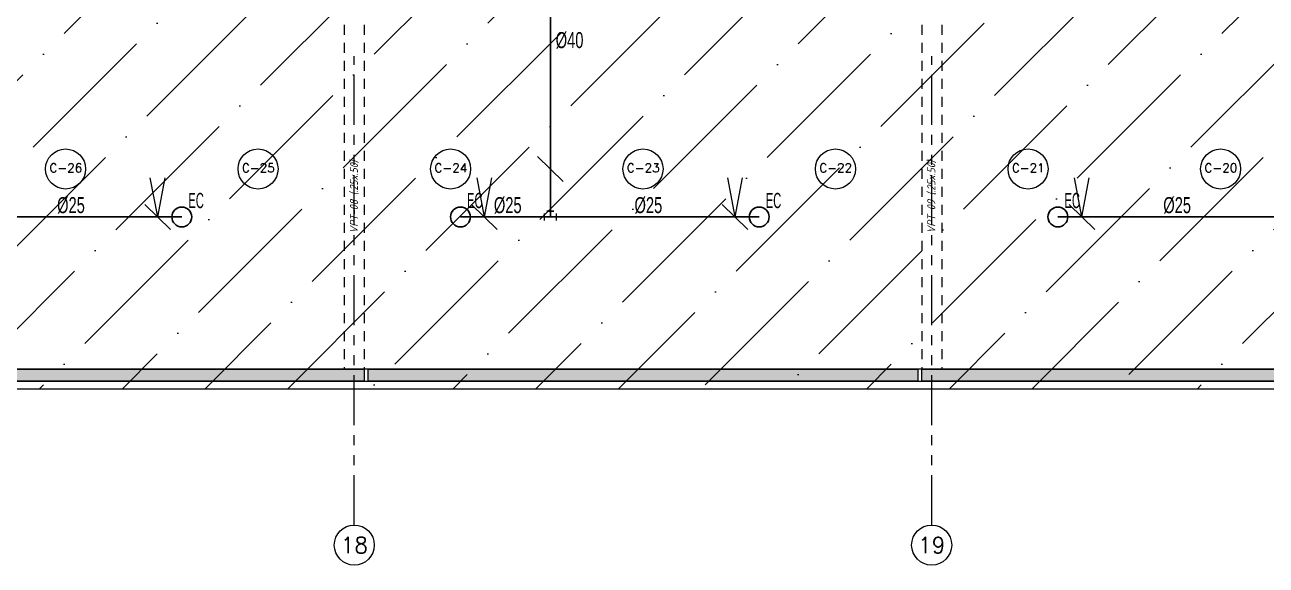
# Model space of a CAD drawing. Header units: millimetres. Extents: x 2085 to 2829, y 1352 to 1631.
# Drawn here: x 2213.61 to 2229.11, y 1440.64 to 1447.39 of the extents above; entities that cross this region are included whole.
import ezdxf
from ezdxf.enums import TextEntityAlignment as Align

# ---------------------------------------------------------------- set-up
doc = ezdxf.new("R2010")
doc.units = ezdxf.units.MM
for name, pattern in [('HIDDEN', [0.375, 0.25, -0.125]), ('HIDDEN2', [0.1875, 0.125, -0.0625]), ('PHANTOM', [2.5, 1.25, -0.25, 0.25, -0.25, 0.25, -0.25]), ('PHANTOM2', [1.25, 0.625, -0.125, 0.125, -0.125, 0.125, -0.125])]:
    doc.linetypes.add(name, pattern=pattern)
doc.layers.get('0').update_dxf_attribs({"color": 251, "lineweight": 9})
for name, color, linetype, lineweight in [('000 SOS 911 - ACCESORIOS ACI', 3, 'Continuous', 20), ('000 SOS 911 ROCIADORES', 5, 'Continuous', 25), ('000 SOS 911 TEXTOS ACI', 7, 'Continuous', 9), ('000 SOS 911 TUBERIA ACI', 3, 'Continuous', 25), ('A-EJES', 251, 'PHANTOM', 9), ('A-ESTRUCTURA-HATCH', 251, 'Continuous', 13), ('A-ESTRUCTURA-PLACAS', 251, 'Continuous', 13), ('A-ESTRUCTURA-VIGAS', 251, 'HIDDEN2', 13), ('A-MUROS', 251, 'Continuous', 9), ('A-NUMERO ESTAC', 251, 'Continuous', 13), ('A-TEXTO-INDICACIONES', 251, 'Continuous', 13)]:
    doc.layers.add(name, color=color, linetype=linetype, lineweight=lineweight)
doc.layers.add('A_50_Vigas Chata', color=251, linetype='HIDDEN', lineweight=13, plot=False)
doc.styles.add('APPIA -TEXTOS-GENERALES', font='isocp.shx', dxfattribs={"oblique": 15})
doc.styles.add('PIPE', font='ARIALN.TTF', dxfattribs={"width": 0.8})
doc.styles.add('ROMANS', font='romans.shx', dxfattribs={"width": 0.8})

# ---------------------------------------------------------------- blocks, each defined once
blk = doc.blocks.new('EST P2')
at = {"layer": 'A-ESTRUCTURA-HATCH'}
h = blk.add_hatch(color=256, dxfattribs=at)
h.dxf.hatch_style = 1
h.paths.add_polyline_path([(-19.425, 5.95), (-23.374, 5.95), (-23.374, 5), (-25.49, 5), (-25.49, 4.85), (-23.224, 4.85), (-23.224, 5.75), (-19.575, 5.75), (-19.575, 4.85), (-18.03, 4.85), (-18.03, 5), (-19.425, 5)])
h.paths.add_polyline_path([(-25.54, 5), (-32.4, 5), (-32.4, 4.85), (-25.54, 4.85)])
h.paths.add_polyline_path([(-32.45, 5), (-39.91, 5), (-39.91, 4.85), (-32.45, 4.85)])
h.paths.add_polyline_path([(-39.96, 5), (-44.735, 5), (-44.735, 4.85), (-39.96, 4.85)])
h.paths.add_polyline_path([(-44.785, 5.05), (-45.035, 5.05), (-45.035, 0.15), (-47.24, 0.15), (-47.24, -0.15), (-44.785, -0.15)])
h.paths.add_polyline_path([(-46.99, -0.2), (-47.24, -0.2), (-47.24, -6.1), (-46.99, -6.1)])
h.paths.add_polyline_path([(-46.99, -6.15), (-47.24, -6.15), (-47.24, -11.4), (-46.99, -11.4)])
h.paths.add_polyline_path([(-39.96, -11.15), (-46.94, -11.15), (-46.94, -11.3), (-39.96, -11.3)])
h.paths.add_polyline_path([(-32.45, -11.15), (-39.91, -11.15), (-39.91, -11.3), (-32.45, -11.3)])
h.paths.add_polyline_path([(-25.54, -11.15), (-32.4, -11.15), (-32.4, -11.3), (-25.54, -11.3)])
h.paths.add_polyline_path([(-18.03, -11.15), (-25.49, -11.15), (-25.49, -11.3), (-18.03, -11.3)])
h.paths.add_polyline_path([(-11.12, -11.15), (-17.98, -11.15), (-17.98, -11.3), (-11.12, -11.3)])
h.paths.add_polyline_path([(-3.61, -11.15), (-11.07, -11.15), (-11.07, -11.3), (-3.61, -11.3)])
h.paths.add_polyline_path([(3.6, -11.15), (-3.56, -11.15), (-3.56, -11.3), (3.6, -11.3)])
h.paths.add_polyline_path([(12.2, -11.15), (3.65, -11.15), (3.65, -11.3), (12.2, -11.3)])
h.paths.add_polyline_path([(18.02, -11.15), (12.25, -11.15), (12.25, -11.3), (18.02, -11.3)])
h.paths.add_polyline_path([(23.02, -11.15), (18.07, -11.15), (18.07, -11.3), (23.02, -11.3)])
h.paths.add_polyline_path([(30.23, -11.15), (23.07, -11.15), (23.07, -11.3), (30.23, -11.3)])
h.paths.add_polyline_path([(35.53, -11.15), (30.28, -11.15), (30.28, -11.3), (35.53, -11.3)])
h.paths.add_polyline_path([(43.04, -11.15), (35.58, -11.15), (35.58, -11.3), (43.04, -11.3)])
h.paths.add_polyline_path([(49.95, -11.15), (43.09, -11.15), (43.09, -11.3), (49.95, -11.3)])
h.paths.add_polyline_path([(57.46, -11.15), (50, -11.15), (50, -11.3), (57.46, -11.3)])
h.paths.add_polyline_path([(64.37, -11.15), (57.51, -11.15), (57.51, -11.3), (64.37, -11.3)])
h.paths.add_polyline_path([(71.88, -11.15), (64.42, -11.15), (64.42, -11.3), (71.88, -11.3)])
h.paths.add_polyline_path([(59.801, -0.15), (60.001, -0.15, -0.616916), (65.272, 2.496), (65.272, -0.15), (65.422, -0.15), (65.422, 2.378, -0.221665), (66.601, -0.15), (66.801, -0.15, 0.99999)], flags=0)
h.paths.add_polyline_path([(72.801, -0.15), (73.001, -0.15, 1), (53.601, -0.15), (53.801, -0.15, -1)])
h.paths.add_polyline_path([(53.376, 5), (51.865, 5), (51.865, 4.85), (53.376, 4.85)])
h.paths.add_polyline_path([(51.865, 5), (47.915, 5), (47.915, -0.15), (50.25, -0.15), (50.25, 0), (48.065, 0), (48.065, 2.05), (50.015, 2.05), (50.015, 2.2), (48.065, 2.2), (48.065, 4.85), (51.715, 4.85), (51.715, 1.9), (51.865, 1.9), (51.865, 4.85), (51.865, 4.85)])
h.paths.add_polyline_path([(47.865, 5), (43.09, 5), (43.09, 4.85), (47.865, 4.85)])
h.paths.add_polyline_path([(43.04, 5), (35.58, 5), (35.58, 4.85), (43.04, 4.85)])
h.paths.add_polyline_path([(32.726, 5.95), (28.776, 5.95), (28.776, 5), (23.07, 5), (23.07, 4.85), (28.926, 4.85), (28.926, 5.75), (32.576, 5.75), (32.576, 4.85), (35.53, 4.85), (35.53, 5), (32.726, 5)])
h.paths.add_polyline_path([(23.02, 5), (18.07, 5), (18.07, 4.85), (23.02, 4.85)])
h.paths.add_polyline_path([(18.02, 5), (12.25, 5), (12.25, 4.85), (18.02, 4.85)])
h.paths.add_polyline_path([(12.2, 5), (5.876, 5), (5.876, 4.85), (12.2, 4.85)])
h.paths.add_polyline_path([(3.775, 5), (-3.56, 5), (-3.56, 4.85), (-0.175, 4.85), (-0.175, -0.151), (1.925, -0.151), (1.925, 0), (-0.025, 0), (-0.025, 2.05), (3.775, 2.05), (3.775, 2.2), (-0.025, 2.2), (-0.025, 4.85), (3.625, 4.85), (3.625, 3.2), (3.775, 3.2)])
h.paths.add_polyline_path([(-3.61, 5), (-11.07, 5), (-11.07, 4.85), (-3.61, 4.85)])
h.paths.add_polyline_path([(-11.12, 5), (-17.98, 5), (-17.98, 4.85), (-11.12, 4.85)])
at = {"layer": 'A-ESTRUCTURA-PLACAS'}
for p, q in [((57.46, -11.15), (57.46, -11.3)), ((64.37, -11.15), (64.37, -11.3))]:
    blk.add_line(p, q, dxfattribs=at)
for points in [[(50, -11.15), (57.46, -11.15)], [(57.51, -11.3), (57.51, -11.15), (64.37, -11.15)], [(64.42, -11.15), (71.88, -11.15), (71.88, -11.3), (64.42, -11.3), (64.42, -11.15)], [(57.46, -11.3), (50, -11.3)], [(64.37, -11.3), (57.51, -11.3)]]:
    blk.add_lwpolyline(points, dxfattribs=at)
at = {"layer": 'A-ESTRUCTURA-VIGAS'}
for points in [[(57.21, -6.85), (57.21, -11.15)], [(57.46, -6.85), (57.46, -11.15)], [(64.42, -6.85), (64.42, -11.15)], [(64.67, -6.85), (64.67, -11.15)]]:
    blk.add_lwpolyline(points, dxfattribs=at)
at = {"layer": 'A_50_Vigas Chata', "char_height": 0.1, "attachment_point": 5, "rotation": 90, "style": 'APPIA -TEXTOS-GENERALES'}
for s, insert in [('VPT-08 (.25x.50)', (57.335, -9)), ('VPT-09 (.25x.50)', (64.545, -9))]:
    blk.add_mtext(s, dxfattribs=dict(at, insert=insert))
blk = doc.blocks.new('EJES 1P')
at = {"layer": 'A-EJES', "linetype": 'PHANTOM2'}
for points in [[(102.344, -18.151), (102.344, -12.292)], [(109.554, -18.151), (109.554, -12.292)]]:
    blk.add_lwpolyline(points, dxfattribs=at)
at = {"layer": 'A-EJES', "linetype": 'Continuous'}
for centre in [(102.344, -18.398), (109.554, -18.398)]:
    blk.add_circle(centre, 0.25, dxfattribs=at)
at = {"layer": 'A-EJES', "linetype": 'Continuous', "style": 'ROMANS'}
for s, p in [('18', (102.344, -18.398)), ('19', (109.554, -18.398))]:
    blk.add_text(s, height=0.2, dxfattribs=at).set_placement(p, align=Align.MIDDLE_CENTER)
blk = doc.blocks.new('EJE')
at = {"linetype": 'Continuous'}
blk.add_circle((0, 0), 0.5, dxfattribs=at)
at = {"layer": 'A-TEXTO-INDICACIONES', "style": 'ROMANS'}
blk.add_attdef('EJE', text='', height=0.22, rotation=0, dxfattribs=at).set_placement((0.007, 0.028), align=Align.MIDDLE_CENTER)

msp = doc.modelspace()

# ---------------------------------------------------------------- hatches: boundary and pattern name
h = msp.add_hatch()
h.set_pattern_fill('ANSI36', color=4, scale=0.23)
h.set_pattern_definition([(45, (-12.33495, -80), (0.38727355, 1.420003), [1.825625, -0.365125, 0, -0.365125])])
h.paths.add_polyline_path([(2232.271, 1459.288), (2183.586, 1459.288), (2183.586, 1442.838), (2232.271, 1442.838)])

# ---------------------------------------------------------------- linework, layer by layer
msp.add_lwpolyline([(2183.586, 1459.288), (2232.271, 1459.288), (2232.271, 1442.838), (2183.586, 1442.838)], close=True)
at = {"color": 4}
msp.add_lwpolyline([(2183.586, 1459.288), (2232.271, 1459.288), (2232.271, 1442.838), (2183.586, 1442.838)], close=True, dxfattribs=at)
at = {"layer": '000 SOS 911 - ACCESORIOS ACI', "color": 8}
for p, q in [((2220.334, 1445.432), (2220.014, 1445.743)), ((2215.271, 1444.988), (2215.178, 1445.475)), ((2215.271, 1444.988), (2215.363, 1445.475)), ((2219.351, 1444.988), (2219.258, 1445.475)), ((2219.351, 1444.988), (2219.443, 1445.475)), ((2222.481, 1444.988), (2222.388, 1445.475)), ((2222.481, 1444.988), (2222.573, 1445.475)), ((2226.811, 1444.988), (2226.718, 1445.475)), ((2226.811, 1444.988), (2226.903, 1445.475)), ((2215.431, 1444.832), (2215.11, 1445.143)), ((2219.511, 1444.832), (2219.19, 1445.143)), ((2220.1, 1444.945), (2220.1, 1445.031)), ((2220.131, 1445.062), (2220.217, 1445.062)), ((2220.217, 1445.062), (2220.131, 1445.062)), ((2220.174, 1445.062), (2220.174, 1444.988)), ((2220.174, 1445.062), (2220.174, 1444.988)), ((2220.248, 1444.945), (2220.248, 1445.031)), ((2222.641, 1444.832), (2222.32, 1445.143)), ((2226.971, 1444.832), (2226.65, 1445.143)), ((2220.1, 1444.988), (2220.174, 1444.988)), ((2220.248, 1444.988), (2220.174, 1444.988))]:
    msp.add_line(p, q, dxfattribs=at)
at = {"layer": '000 SOS 911 ROCIADORES', "color": 8}
for centre in [(2215.571, 1444.988), (2215.571, 1444.988), (2219.051, 1444.988), (2219.051, 1444.988), (2222.781, 1444.988), (2222.781, 1444.988), (2226.511, 1444.988), (2226.511, 1444.988)]:
    msp.add_circle(centre, 0.124, dxfattribs=at)
at = {"layer": '000 SOS 911 TUBERIA ACI', "color": 8}
for points in [[(2220.174, 1452.094), (2220.174, 1444.988)], [(2215.571, 1444.988), (2211.841, 1444.988)], [(2219.051, 1444.988), (2222.781, 1444.988)], [(2226.511, 1444.988), (2230.811, 1444.988)]]:
    msp.add_lwpolyline(points, dxfattribs=at)
at = {"layer": 'A-MUROS'}
for p, q in [((2232.266, 1443.088), (2113.4, 1443.088)), ((2113.4, 1442.938), (2232.266, 1442.938))]:
    msp.add_line(p, q, dxfattribs=at)

# ---------------------------------------------------------------- block references
for name, p in [('EJES 1P', (2115.381, 1459.288)), ('EST P2', (2160.39, 1454.238))]:
    msp.add_blockref(name, p)
at = {"layer": 'A-NUMERO ESTAC', "color": 8, "xscale": 0.5, "yscale": 0.5, "zscale": 0.5}
for p, values in [((2214.12, 1445.587), {'EJE': 'C-26'}), ((2216.523, 1445.587), {'EJE': 'C-25'}), ((2218.928, 1445.587), {'EJE': 'C-24'}), ((2221.33, 1445.587), {'EJE': 'C-23'}), ((2223.733, 1445.587), {'EJE': 'C-22'}), ((2226.138, 1445.587), {'EJE': 'C-21'}), ((2228.543, 1445.587), {'EJE': 'C-20'})]:
    msp.add_blockref('EJE', p, dxfattribs=at).add_auto_attribs(values)

# ---------------------------------------------------------------- texts
at = {"layer": '000 SOS 911 ROCIADORES', "color": 8, "style": 'PIPE', "width": 0.641273}
for p, p2 in [((2215.653, 1445.098), (2215.847, 1445.098)), ((2215.653, 1445.098), (2215.847, 1445.098)), ((2219.133, 1445.098), (2219.327, 1445.098)), ((2219.133, 1445.098), (2219.327, 1445.098)), ((2222.863, 1445.098), (2223.057, 1445.098)), ((2222.863, 1445.098), (2223.057, 1445.098)), ((2226.593, 1445.098), (2226.787, 1445.098)), ((2226.593, 1445.098), (2226.787, 1445.098))]:
    msp.add_text('EC', height=0.191, dxfattribs=at).set_placement(p, p2, align=Align.FIT)
at = {"layer": '000 SOS 911 TEXTOS ACI', "color": 8, "char_height": 0.2, "attachment_point": 1, "style": 'PIPE'}
for s, insert in [('%%C40', (2220.24, 1447.297, 0)), ('%%C25', (2214.014, 1445.236, 0)), ('%%C25', (2219.468, 1445.236, 0)), ('%%C25', (2221.224, 1445.236, 0)), ('%%C25', (2227.827, 1445.236, 0))]:
    msp.add_mtext_dynamic_manual_height_columns(s, width=0.551, gutter_width=1.915, heights=[0.0124], dxfattribs=dict(at, insert=insert))

doc.saveas('drawing.dxf')
